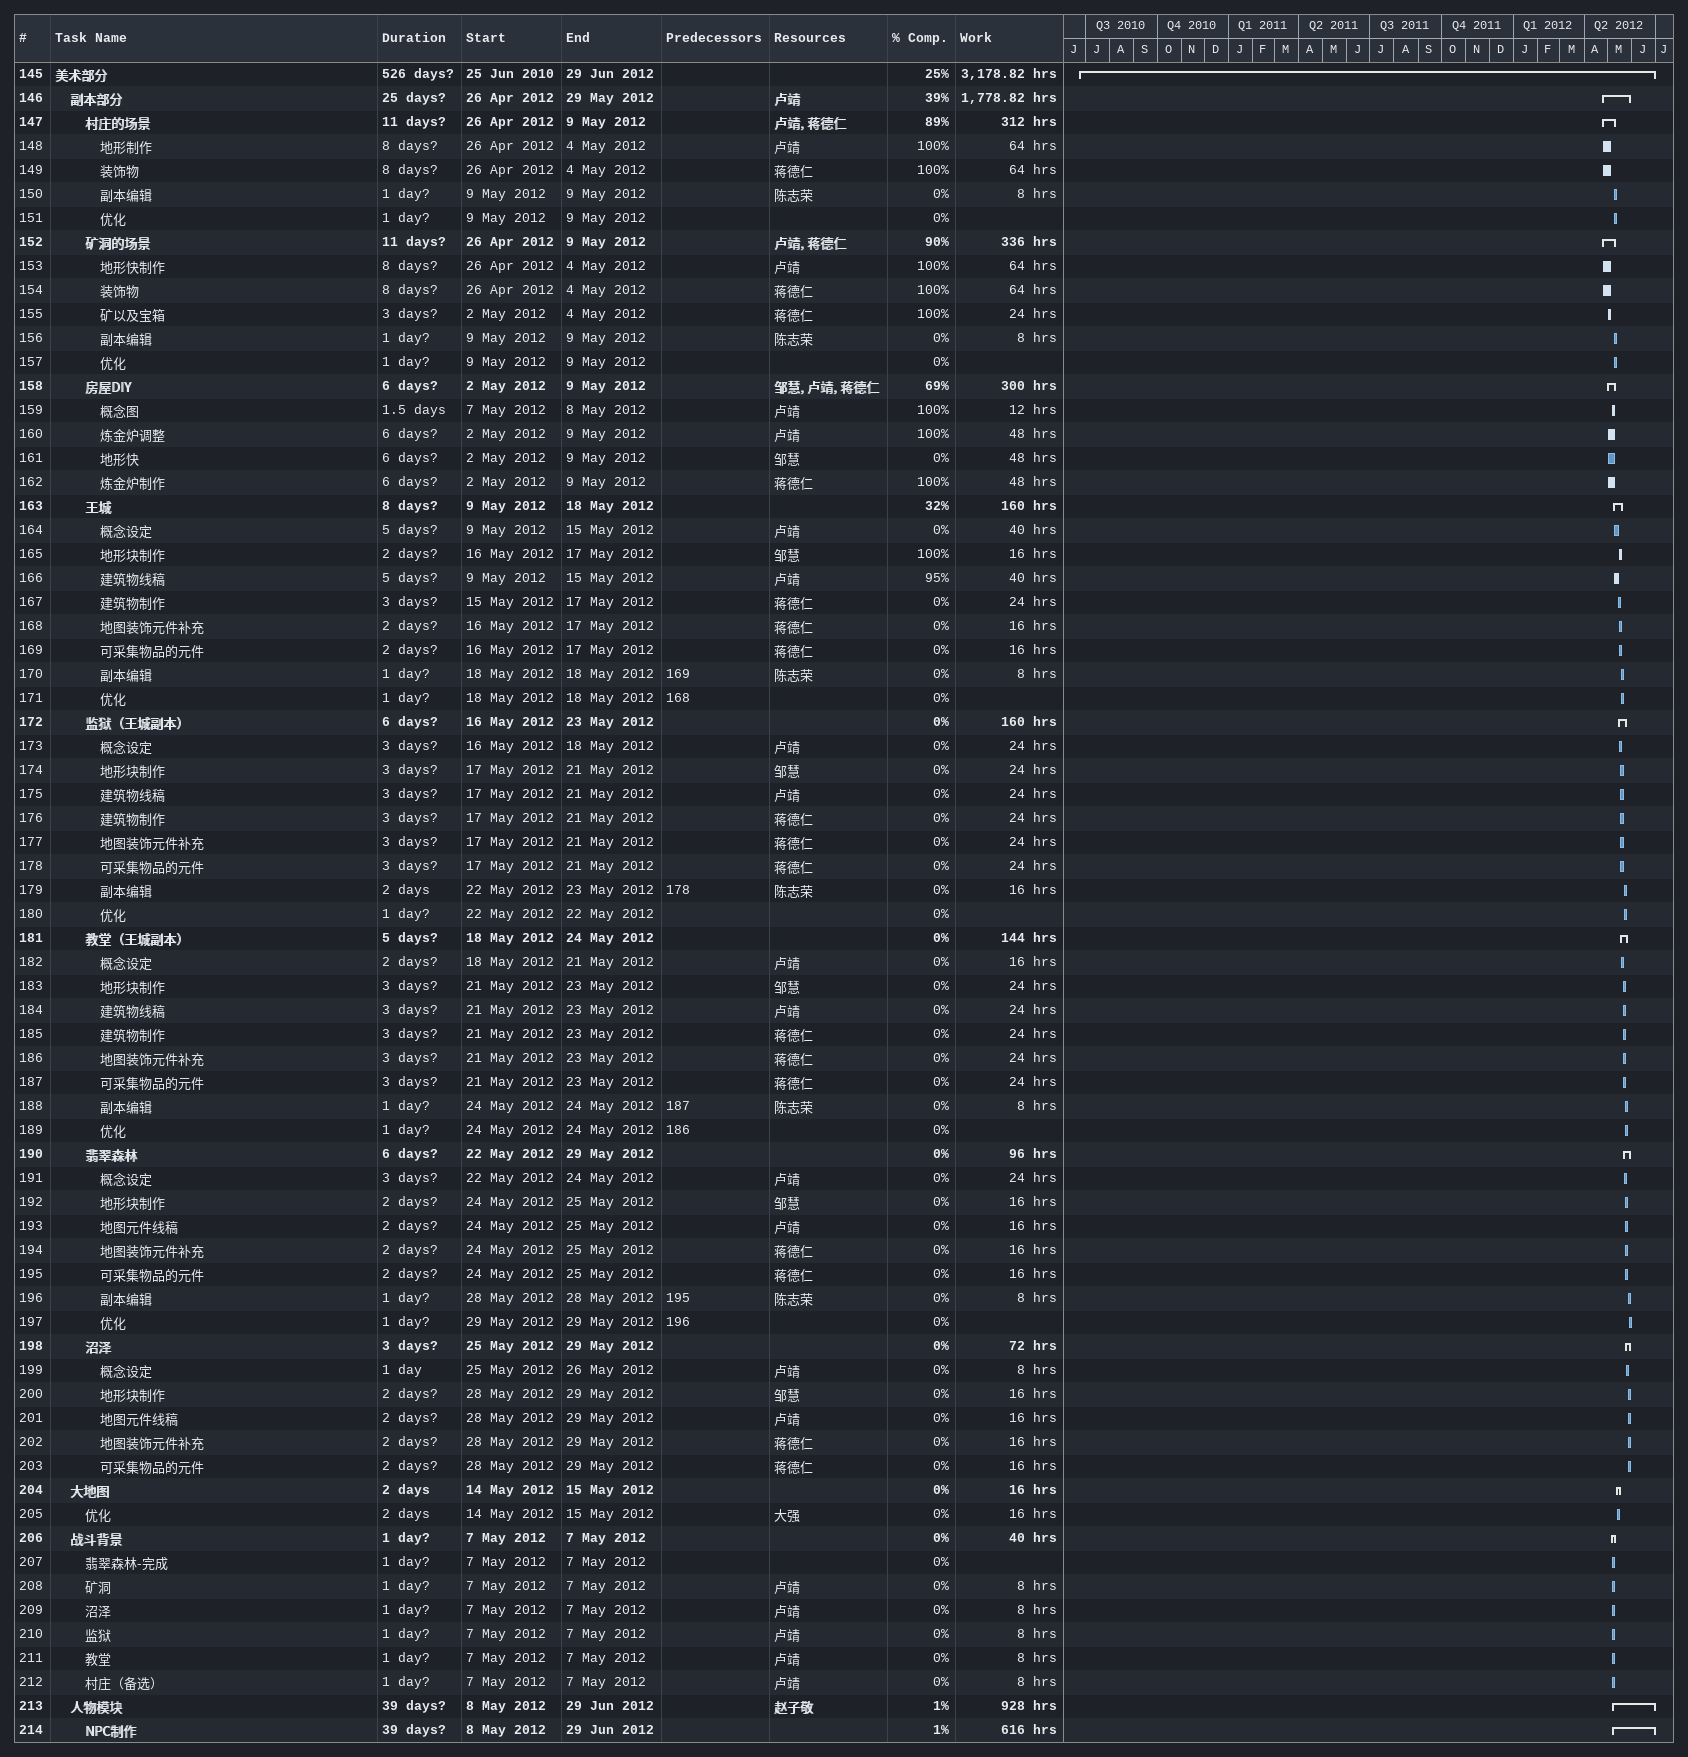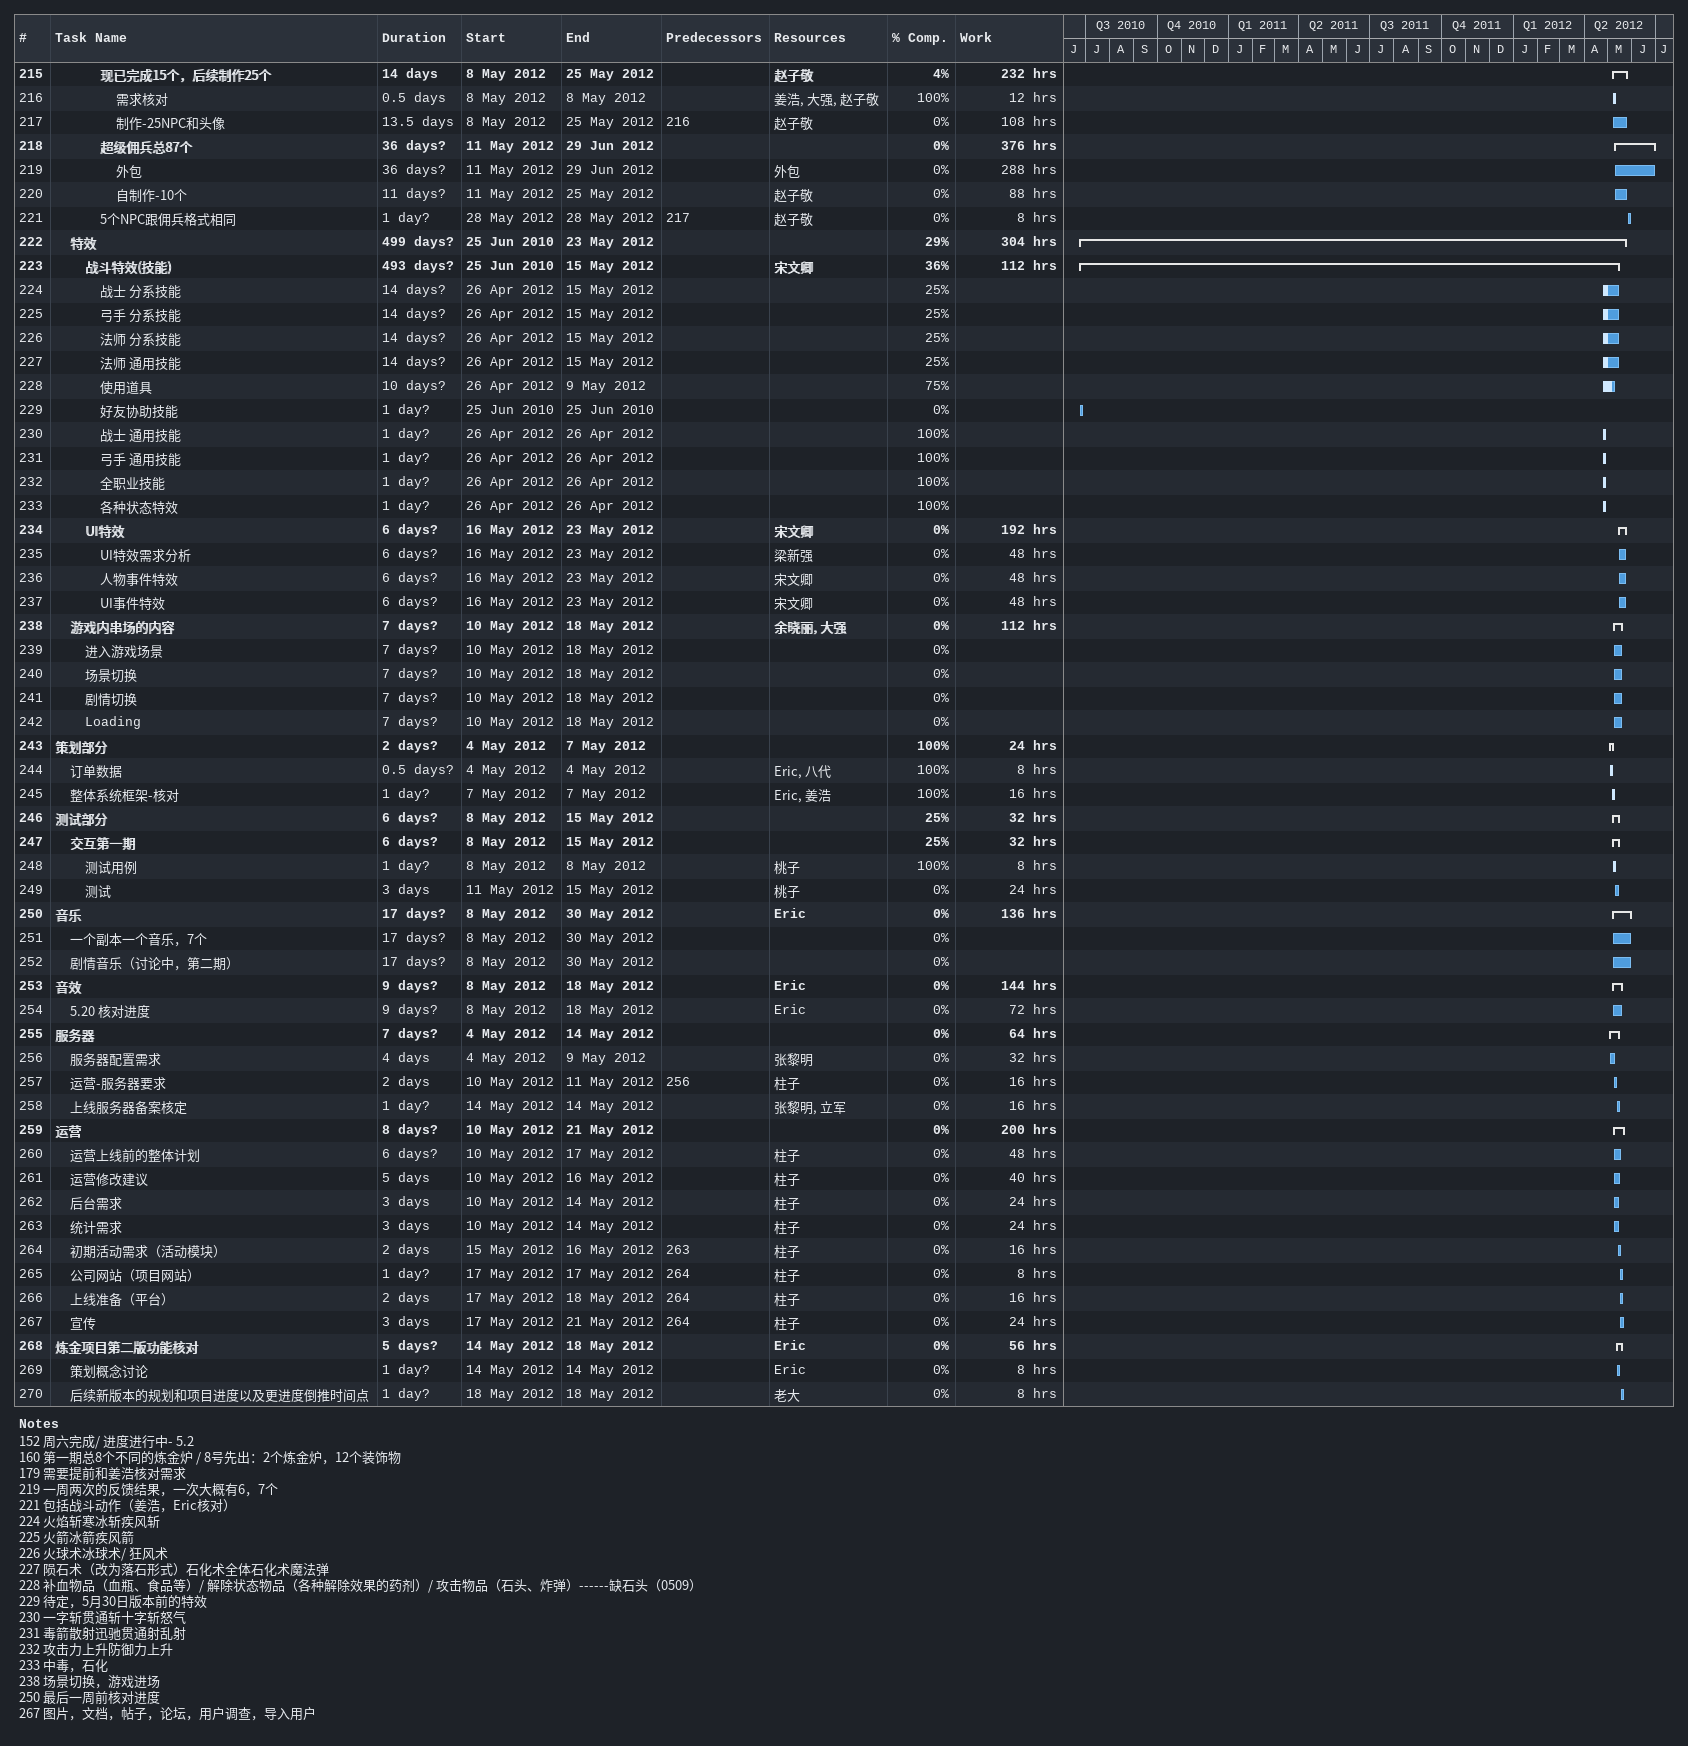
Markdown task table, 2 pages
| ID | Level | Task | Duration | Start | Finish | Predecessors | Resources | % complete | Work (h) |
|---|---|---|---|---|---|---|---|---|---|
| 145 | 1 | **美术部分** | 526d? | 2010-06-25 | 2012-06-29 |  |  | 25 | 3178.82 |
| 146 | 2 | **副本部分** | 25d? | 2012-04-26 | 2012-05-29 |  | 卢靖 | 39 | 1778.82 |
| 147 | 3 | **村庄的场景** | 11d? | 2012-04-26 | 2012-05-09 |  | 卢靖, 蒋德仁 | 89 | 312 |
| 148 | 4 | 地形制作 | 8d? | 2012-04-26 | 2012-05-04 |  | 卢靖 | 100 | 64 |
| 149 | 4 | 装饰物 | 8d? | 2012-04-26 | 2012-05-04 |  | 蒋德仁 | 100 | 64 |
| 150 | 4 | 副本编辑 | 1d? | 2012-05-09 | 2012-05-09 |  | 陈志荣 | 0 | 8 |
| 151 | 4 | 优化 | 1d? | 2012-05-09 | 2012-05-09 |  |  | 0 |  |
| 152 | 3 | **矿洞的场景** | 11d? | 2012-04-26 | 2012-05-09 |  | 卢靖, 蒋德仁 | 90 | 336 |
| 153 | 4 | 地形快制作 | 8d? | 2012-04-26 | 2012-05-04 |  | 卢靖 | 100 | 64 |
| 154 | 4 | 装饰物 | 8d? | 2012-04-26 | 2012-05-04 |  | 蒋德仁 | 100 | 64 |
| 155 | 4 | 矿以及宝箱 | 3d? | 2012-05-02 | 2012-05-04 |  | 蒋德仁 | 100 | 24 |
| 156 | 4 | 副本编辑 | 1d? | 2012-05-09 | 2012-05-09 |  | 陈志荣 | 0 | 8 |
| 157 | 4 | 优化 | 1d? | 2012-05-09 | 2012-05-09 |  |  | 0 |  |
| 158 | 3 | **房屋DIY** | 6d? | 2012-05-02 | 2012-05-09 |  | 邹慧, 卢靖, 蒋德仁 | 69 | 300 |
| 159 | 4 | 概念图 | 1.5d | 2012-05-07 | 2012-05-08 |  | 卢靖 | 100 | 12 |
| 160 | 4 | 炼金炉调整 | 6d? | 2012-05-02 | 2012-05-09 |  | 卢靖 | 100 | 48 |
| 161 | 4 | 地形快 | 6d? | 2012-05-02 | 2012-05-09 |  | 邹慧 | 0 | 48 |
| 162 | 4 | 炼金炉制作 | 6d? | 2012-05-02 | 2012-05-09 |  | 蒋德仁 | 100 | 48 |
| 163 | 3 | **王城** | 8d? | 2012-05-09 | 2012-05-18 |  |  | 32 | 160 |
| 164 | 4 | 概念设定 | 5d? | 2012-05-09 | 2012-05-15 |  | 卢靖 | 0 | 40 |
| 165 | 4 | 地形块制作 | 2d? | 2012-05-16 | 2012-05-17 |  | 邹慧 | 100 | 16 |
| 166 | 4 | 建筑物线稿 | 5d? | 2012-05-09 | 2012-05-15 |  | 卢靖 | 95 | 40 |
| 167 | 4 | 建筑物制作 | 3d? | 2012-05-15 | 2012-05-17 |  | 蒋德仁 | 0 | 24 |
| 168 | 4 | 地图装饰元件补充 | 2d? | 2012-05-16 | 2012-05-17 |  | 蒋德仁 | 0 | 16 |
| 169 | 4 | 可采集物品的元件 | 2d? | 2012-05-16 | 2012-05-17 |  | 蒋德仁 | 0 | 16 |
| 170 | 4 | 副本编辑 | 1d? | 2012-05-18 | 2012-05-18 | 169 | 陈志荣 | 0 | 8 |
| 171 | 4 | 优化 | 1d? | 2012-05-18 | 2012-05-18 | 168 |  | 0 |  |
| 172 | 3 | **监狱（王城副本）** | 6d? | 2012-05-16 | 2012-05-23 |  |  | 0 | 160 |
| 173 | 4 | 概念设定 | 3d? | 2012-05-16 | 2012-05-18 |  | 卢靖 | 0 | 24 |
| 174 | 4 | 地形块制作 | 3d? | 2012-05-17 | 2012-05-21 |  | 邹慧 | 0 | 24 |
| 175 | 4 | 建筑物线稿 | 3d? | 2012-05-17 | 2012-05-21 |  | 卢靖 | 0 | 24 |
| 176 | 4 | 建筑物制作 | 3d? | 2012-05-17 | 2012-05-21 |  | 蒋德仁 | 0 | 24 |
| 177 | 4 | 地图装饰元件补充 | 3d? | 2012-05-17 | 2012-05-21 |  | 蒋德仁 | 0 | 24 |
| 178 | 4 | 可采集物品的元件 | 3d? | 2012-05-17 | 2012-05-21 |  | 蒋德仁 | 0 | 24 |
| 179 | 4 | 副本编辑 | 2d | 2012-05-22 | 2012-05-23 | 178 | 陈志荣 | 0 | 16 |
| 180 | 4 | 优化 | 1d? | 2012-05-22 | 2012-05-22 |  |  | 0 |  |
| 181 | 3 | **教堂（王城副本）** | 5d? | 2012-05-18 | 2012-05-24 |  |  | 0 | 144 |
| 182 | 4 | 概念设定 | 2d? | 2012-05-18 | 2012-05-21 |  | 卢靖 | 0 | 16 |
| 183 | 4 | 地形块制作 | 3d? | 2012-05-21 | 2012-05-23 |  | 邹慧 | 0 | 24 |
| 184 | 4 | 建筑物线稿 | 3d? | 2012-05-21 | 2012-05-23 |  | 卢靖 | 0 | 24 |
| 185 | 4 | 建筑物制作 | 3d? | 2012-05-21 | 2012-05-23 |  | 蒋德仁 | 0 | 24 |
| 186 | 4 | 地图装饰元件补充 | 3d? | 2012-05-21 | 2012-05-23 |  | 蒋德仁 | 0 | 24 |
| 187 | 4 | 可采集物品的元件 | 3d? | 2012-05-21 | 2012-05-23 |  | 蒋德仁 | 0 | 24 |
| 188 | 4 | 副本编辑 | 1d? | 2012-05-24 | 2012-05-24 | 187 | 陈志荣 | 0 | 8 |
| 189 | 4 | 优化 | 1d? | 2012-05-24 | 2012-05-24 | 186 |  | 0 |  |
| 190 | 3 | **翡翠森林** | 6d? | 2012-05-22 | 2012-05-29 |  |  | 0 | 96 |
| 191 | 4 | 概念设定 | 3d? | 2012-05-22 | 2012-05-24 |  | 卢靖 | 0 | 24 |
| 192 | 4 | 地形块制作 | 2d? | 2012-05-24 | 2012-05-25 |  | 邹慧 | 0 | 16 |
| 193 | 4 | 地图元件线稿 | 2d? | 2012-05-24 | 2012-05-25 |  | 卢靖 | 0 | 16 |
| 194 | 4 | 地图装饰元件补充 | 2d? | 2012-05-24 | 2012-05-25 |  | 蒋德仁 | 0 | 16 |
| 195 | 4 | 可采集物品的元件 | 2d? | 2012-05-24 | 2012-05-25 |  | 蒋德仁 | 0 | 16 |
| 196 | 4 | 副本编辑 | 1d? | 2012-05-28 | 2012-05-28 | 195 | 陈志荣 | 0 | 8 |
| 197 | 4 | 优化 | 1d? | 2012-05-29 | 2012-05-29 | 196 |  | 0 |  |
| 198 | 3 | **沼泽** | 3d? | 2012-05-25 | 2012-05-29 |  |  | 0 | 72 |
| 199 | 4 | 概念设定 | 1d | 2012-05-25 | 2012-05-26 |  | 卢靖 | 0 | 8 |
| 200 | 4 | 地形块制作 | 2d? | 2012-05-28 | 2012-05-29 |  | 邹慧 | 0 | 16 |
| 201 | 4 | 地图元件线稿 | 2d? | 2012-05-28 | 2012-05-29 |  | 卢靖 | 0 | 16 |
| 202 | 4 | 地图装饰元件补充 | 2d? | 2012-05-28 | 2012-05-29 |  | 蒋德仁 | 0 | 16 |
| 203 | 4 | 可采集物品的元件 | 2d? | 2012-05-28 | 2012-05-29 |  | 蒋德仁 | 0 | 16 |
| 204 | 2 | **大地图** | 2d | 2012-05-14 | 2012-05-15 |  |  | 0 | 16 |
| 205 | 3 | 优化 | 2d | 2012-05-14 | 2012-05-15 |  | 大强 | 0 | 16 |
| 206 | 2 | **战斗背景** | 1d? | 2012-05-07 | 2012-05-07 |  |  | 0 | 40 |
| 207 | 3 | 翡翠森林-完成 | 1d? | 2012-05-07 | 2012-05-07 |  |  | 0 |  |
| 208 | 3 | 矿洞 | 1d? | 2012-05-07 | 2012-05-07 |  | 卢靖 | 0 | 8 |
| 209 | 3 | 沼泽 | 1d? | 2012-05-07 | 2012-05-07 |  | 卢靖 | 0 | 8 |
| 210 | 3 | 监狱 | 1d? | 2012-05-07 | 2012-05-07 |  | 卢靖 | 0 | 8 |
| 211 | 3 | 教堂 | 1d? | 2012-05-07 | 2012-05-07 |  | 卢靖 | 0 | 8 |
| 212 | 3 | 村庄（备选） | 1d? | 2012-05-07 | 2012-05-07 |  | 卢靖 | 0 | 8 |
| 213 | 2 | **人物模块** | 39d? | 2012-05-08 | 2012-06-29 |  | 赵子敬 | 1 | 928 |
| 214 | 3 | **NPC制作** | 39d? | 2012-05-08 | 2012-06-29 |  |  | 1 | 616 |
| 215 | 4 | **现已完成15个，后续制作25个** | 14d | 2012-05-08 | 2012-05-25 |  | 赵子敬 | 4 | 232 |
| 216 | 5 | 需求核对 | 0.5d | 2012-05-08 | 2012-05-08 |  | 姜浩, 大强, 赵子敬 | 100 | 12 |
| 217 | 5 | 制作-25NPC和头像 | 13.5d | 2012-05-08 | 2012-05-25 | 216 | 赵子敬 | 0 | 108 |
| 218 | 4 | **超级佣兵总87个** | 36d? | 2012-05-11 | 2012-06-29 |  |  | 0 | 376 |
| 219 | 5 | 外包 | 36d? | 2012-05-11 | 2012-06-29 |  | 外包 | 0 | 288 |
| 220 | 5 | 自制作-10个 | 11d? | 2012-05-11 | 2012-05-25 |  | 赵子敬 | 0 | 88 |
| 221 | 4 | 5个NPC跟佣兵格式相同 | 1d? | 2012-05-28 | 2012-05-28 | 217 | 赵子敬 | 0 | 8 |
| 222 | 2 | **特效** | 499d? | 2010-06-25 | 2012-05-23 |  |  | 29 | 304 |
| 223 | 3 | **战斗特效(技能)** | 493d? | 2010-06-25 | 2012-05-15 |  | 宋文卿 | 36 | 112 |
| 224 | 4 | 战士 分系技能 | 14d? | 2012-04-26 | 2012-05-15 |  |  | 25 |  |
| 225 | 4 | 弓手 分系技能 | 14d? | 2012-04-26 | 2012-05-15 |  |  | 25 |  |
| 226 | 4 | 法师 分系技能 | 14d? | 2012-04-26 | 2012-05-15 |  |  | 25 |  |
| 227 | 4 | 法师 通用技能 | 14d? | 2012-04-26 | 2012-05-15 |  |  | 25 |  |
| 228 | 4 | 使用道具 | 10d? | 2012-04-26 | 2012-05-09 |  |  | 75 |  |
| 229 | 4 | 好友协助技能 | 1d? | 2010-06-25 | 2010-06-25 |  |  | 0 |  |
| 230 | 4 | 战士 通用技能 | 1d? | 2012-04-26 | 2012-04-26 |  |  | 100 |  |
| 231 | 4 | 弓手 通用技能 | 1d? | 2012-04-26 | 2012-04-26 |  |  | 100 |  |
| 232 | 4 | 全职业技能 | 1d? | 2012-04-26 | 2012-04-26 |  |  | 100 |  |
| 233 | 4 | 各种状态特效 | 1d? | 2012-04-26 | 2012-04-26 |  |  | 100 |  |
| 234 | 3 | **UI特效** | 6d? | 2012-05-16 | 2012-05-23 |  | 宋文卿 | 0 | 192 |
| 235 | 4 | UI特效需求分析 | 6d? | 2012-05-16 | 2012-05-23 |  | 梁新强 | 0 | 48 |
| 236 | 4 | 人物事件特效 | 6d? | 2012-05-16 | 2012-05-23 |  | 宋文卿 | 0 | 48 |
| 237 | 4 | UI事件特效 | 6d? | 2012-05-16 | 2012-05-23 |  | 宋文卿 | 0 | 48 |
| 238 | 2 | **游戏内串场的内容** | 7d? | 2012-05-10 | 2012-05-18 |  | 余晓丽, 大强 | 0 | 112 |
| 239 | 3 | 进入游戏场景 | 7d? | 2012-05-10 | 2012-05-18 |  |  | 0 |  |
| 240 | 3 | 场景切换 | 7d? | 2012-05-10 | 2012-05-18 |  |  | 0 |  |
| 241 | 3 | 剧情切换 | 7d? | 2012-05-10 | 2012-05-18 |  |  | 0 |  |
| 242 | 3 | Loading | 7d? | 2012-05-10 | 2012-05-18 |  |  | 0 |  |
| 243 | 1 | **策划部分** | 2d? | 2012-05-04 | 2012-05-07 |  |  | 100 | 24 |
| 244 | 2 | 订单数据 | 0.5d? | 2012-05-04 | 2012-05-04 |  | Eric, 八代 | 100 | 8 |
| 245 | 2 | 整体系统框架-核对 | 1d? | 2012-05-07 | 2012-05-07 |  | Eric, 姜浩 | 100 | 16 |
| 246 | 1 | **测试部分** | 6d? | 2012-05-08 | 2012-05-15 |  |  | 25 | 32 |
| 247 | 2 | **交互第一期** | 6d? | 2012-05-08 | 2012-05-15 |  |  | 25 | 32 |
| 248 | 3 | 测试用例 | 1d? | 2012-05-08 | 2012-05-08 |  | 桃子 | 100 | 8 |
| 249 | 3 | 测试 | 3d | 2012-05-11 | 2012-05-15 |  | 桃子 | 0 | 24 |
| 250 | 1 | **音乐** | 17d? | 2012-05-08 | 2012-05-30 |  | Eric | 0 | 136 |
| 251 | 2 | 一个副本一个音乐，7个 | 17d? | 2012-05-08 | 2012-05-30 |  |  | 0 |  |
| 252 | 2 | 剧情音乐（讨论中，第二期） | 17d? | 2012-05-08 | 2012-05-30 |  |  | 0 |  |
| 253 | 1 | **音效** | 9d? | 2012-05-08 | 2012-05-18 |  | Eric | 0 | 144 |
| 254 | 2 | 5.20 核对进度 | 9d? | 2012-05-08 | 2012-05-18 |  | Eric | 0 | 72 |
| 255 | 1 | **服务器** | 7d? | 2012-05-04 | 2012-05-14 |  |  | 0 | 64 |
| 256 | 2 | 服务器配置需求 | 4d | 2012-05-04 | 2012-05-09 |  | 张黎明 | 0 | 32 |
| 257 | 2 | 运营-服务器要求 | 2d | 2012-05-10 | 2012-05-11 | 256 | 柱子 | 0 | 16 |
| 258 | 2 | 上线服务器备案核定 | 1d? | 2012-05-14 | 2012-05-14 |  | 张黎明, 立军 | 0 | 16 |
| 259 | 1 | **运营** | 8d? | 2012-05-10 | 2012-05-21 |  |  | 0 | 200 |
| 260 | 2 | 运营上线前的整体计划 | 6d? | 2012-05-10 | 2012-05-17 |  | 柱子 | 0 | 48 |
| 261 | 2 | 运营修改建议 | 5d | 2012-05-10 | 2012-05-16 |  | 柱子 | 0 | 40 |
| 262 | 2 | 后台需求 | 3d | 2012-05-10 | 2012-05-14 |  | 柱子 | 0 | 24 |
| 263 | 2 | 统计需求 | 3d | 2012-05-10 | 2012-05-14 |  | 柱子 | 0 | 24 |
| 264 | 2 | 初期活动需求（活动模块） | 2d | 2012-05-15 | 2012-05-16 | 263 | 柱子 | 0 | 16 |
| 265 | 2 | 公司网站（项目网站） | 1d? | 2012-05-17 | 2012-05-17 | 264 | 柱子 | 0 | 8 |
| 266 | 2 | 上线准备（平台） | 2d | 2012-05-17 | 2012-05-18 | 264 | 柱子 | 0 | 16 |
| 267 | 2 | 宣传 | 3d | 2012-05-17 | 2012-05-21 | 264 | 柱子 | 0 | 24 |
| 268 | 1 | **炼金项目第二版功能核对** | 5d? | 2012-05-14 | 2012-05-18 |  | Eric | 0 | 56 |
| 269 | 2 | 策划概念讨论 | 1d? | 2012-05-14 | 2012-05-14 |  | Eric | 0 | 8 |
| 270 | 2 | 后续新版本的规划和项目进度以及更进度倒推时间点 | 1d? | 2012-05-18 | 2012-05-18 |  | 老大 | 0 | 8 |

Notes
- 152: 周六完成 / 进度进行中 - 5.2
- 160: 第一期总8个不同的炼金炉 / 8号先出：2个炼金炉，12个装饰物
- 179: 需要提前和姜浩核对需求
- 219: 一周两次的反馈结果，一次大概有6，7个
- 221: 包括 战斗动作（姜浩，Eric核对）
- 224: 火焰斩 寒冰斩 疾风斩
- 225: 火箭 冰箭 疾风箭
- 226: 火球术 冰球术/ 狂风术
- 227: 陨石术（改为落石形式） 石化术 全体石化术 魔法弹
- 228: 补血物品（血瓶、食品等） / 解除状态物品（各种解除效果的药剂） / 攻击物品（石头、炸弹）------缺石头（0509）
- 229: 待定，5月30日版本前的特效
- 230: 一字斩 贯通斩 十字斩 怒气
- 231: 毒箭 散射 迅驰 贯通射 乱射
- 232: 攻击力上升 防御力上升
- 233: 中毒，石化
- 238: 场景切换，游戏进场
- 250: 最后一周前核对进度
- 267: 图片，文档，帖子，论坛，用户调查，导入用户
